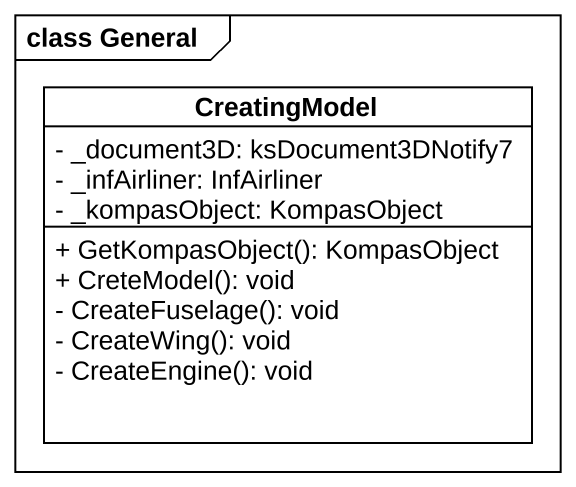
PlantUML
@startuml
mainframe class General
hide circle
hide empty members
skinparam classAttributeIconSize 0
class CreatingModel {
  - _document3D: ksDocument3DNotify7
  - _infAirliner: InfAirliner
  - _kompasObject: KompasObject
  + GetKompasObject(): KompasObject
  + CreteModel(): void
  - CreateFuselage(): void
  - CreateWing(): void
  - CreateEngine(): void
}
@enduml
